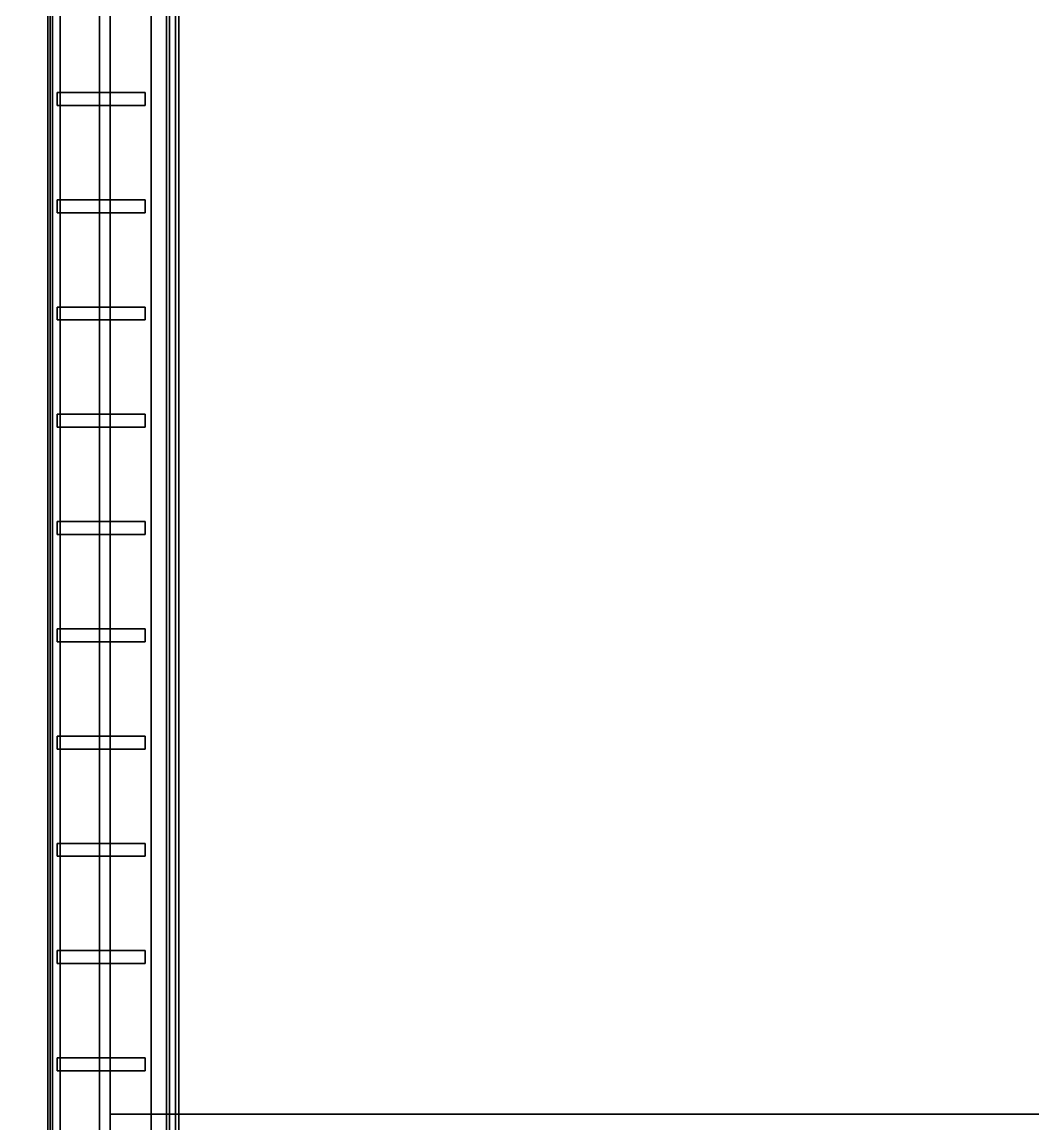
# Model space of a CAD drawing. Header units: metres. Extents: x -0.1 to 82.2, y -4 to 82.7.
# Drawn here: x 17.77 to 24.42, y 35.4 to 42.64 of the extents above; entities that cross this region are included whole.
import ezdxf

# ---------------------------------------------------------------- set-up
doc = ezdxf.new("R2010")
doc.units = ezdxf.units.M
for name, color, linetype in [('A-FLOR', 8, 'Continuous'), ('A-FLOR-TERR', 42, 'Continuous'), ('A-GLAZ-PODM', 4, 'Continuous'), ('A-SITE', 8, 'Continuous'), ('A-WALL-FINS', 8, 'Continuous'), ('A-WALL-PODM', 40, 'Continuous')]:
    doc.layers.add(name, color=color, linetype=linetype)

msp = doc.modelspace()

# ---------------------------------------------------------------- linework, layer by layer
at = {"layer": 'A-FLOR'}
for points in [[(18.8, 26.8, 4.72), (18.8, 70.7, 4.72), (63.2, 70.7, 4.72), (63.2, 26.8, 4.72)], [(18.8, 26.8, 5), (63.2, 26.8, 5), (63.2, 70.7, 5), (18.8, 70.7, 5)], [(18.8, 26.8, 4.72), (18.8, 26.8, 5), (18.8, 70.7, 5), (18.8, 70.7, 4.72)], [(18.8, 26.8, 8.92), (18.8, 70.7, 8.92), (63.2, 70.7, 8.92), (63.2, 26.8, 8.92)], [(18.8, 26.8, 9.2), (63.2, 26.8, 9.2), (63.2, 70.7, 9.2), (18.8, 70.7, 9.2)], [(18.8, 26.8, 8.92), (18.8, 26.8, 9.2), (18.8, 70.7, 9.2), (18.8, 70.7, 8.92)], [(18.8, 26.8, 13.12), (18.8, 70.7, 13.12), (63.2, 70.7, 13.12), (63.2, 26.8, 13.12)], [(18.8, 26.8, 13.4), (63.2, 26.8, 13.4), (63.2, 70.7, 13.4), (18.8, 70.7, 13.4)], [(18.8, 26.8, 13.12), (18.8, 26.8, 13.4), (18.8, 70.7, 13.4), (18.8, 70.7, 13.12)]]:
    msp.add_3dface(points, dxfattribs=at)
at = {"layer": 'A-FLOR-TERR'}
for points in [[(18.35, 35.46, 17.601), (18.35, 67.54, 17.601), (24.96, 67.54, 17.601), (24.96, 35.46, 17.601)], [(18.35, 35.46, 17.655), (24.96, 35.46, 17.655), (24.96, 67.54, 17.655), (18.35, 67.54, 17.655)], [(18.35, 35.46, 17.601), (18.35, 35.46, 17.655), (18.35, 67.54, 17.655), (18.35, 67.54, 17.601)], [(18.35, 26.35, 17.601), (18.35, 35.46, 17.601), (63.65, 35.46, 17.601), (63.65, 26.35, 17.601)], [(18.35, 26.35, 17.655), (63.65, 26.35, 17.655), (63.65, 35.46, 17.655), (18.35, 35.46, 17.655)], [(18.35, 26.35, 17.601), (18.35, 26.35, 17.655), (18.35, 35.46, 17.655), (18.35, 35.46, 17.601)], [(18.35, 35.46, 17.601), (18.35, 35.46, 17.655), (63.65, 35.46, 17.655), (63.65, 35.46, 17.601)], [(18.35, 35.46, 17.601), (24.96, 35.46, 17.601), (24.96, 35.46, 17.655), (18.35, 35.46, 17.655)]]:
    msp.add_3dface(points, dxfattribs=at)
at = {"layer": 'A-GLAZ-PODM'}
for points in [[(18.72, 69.8, 0.22), (18.72, 27.7, 0.22), (18.72, 27.7, 17.2), (18.72, 69.8, 17.2)], [(18.74, 69.8, 0.22), (18.74, 27.7, 0.22), (18.72, 27.7, 0.22), (18.72, 69.8, 0.22)], [(18.74, 69.8, 17.2), (18.72, 69.8, 17.2), (18.72, 27.7, 17.2), (18.74, 27.7, 17.2)], [(18.74, 69.8, 0.22), (18.74, 69.8, 17.2), (18.74, 27.7, 17.2), (18.74, 27.7, 0.22)]]:
    msp.add_3dface(points, dxfattribs=at)
at = {"layer": 'A-SITE'}
for points in [[(-0.15, -0.15, -0.18), (-0.15, 82.65, -0.18), (82.15, 82.65, -0.18), (82.15, -0.15, -0.18)], [(-0.15, -0.15, -0.02), (82.15, -0.15, -0.02), (82.15, 82.65, -0.02), (-0.15, 82.65, -0.02)], [(0, 0, -0.6), (0, 82.5, -0.6), (82, 82.5, -0.6), (82, 0, -0.6)], [(0, 0), (82, 0), (82, 82.5), (0, 82.5)]]:
    msp.add_3dface(points, dxfattribs=at)
at = {"layer": 'A-WALL-FINS'}
for points in [[(17.955, 69.8, 4.965), (17.955, 27.7, 4.965), (17.955, 27.7, 5.035), (17.955, 69.8, 5.035)], [(18.02, 69.8, 4.965), (18.02, 27.7, 4.965), (17.955, 27.7, 4.965), (17.955, 69.8, 4.965)], [(18.02, 69.8, 5.035), (17.955, 69.8, 5.035), (17.955, 27.7, 5.035), (18.02, 27.7, 5.035)], [(17.955, 69.8, 9.165), (17.955, 27.7, 9.165), (17.955, 27.7, 9.235), (17.955, 69.8, 9.235)], [(18.02, 69.8, 9.165), (18.02, 27.7, 9.165), (17.955, 27.7, 9.165), (17.955, 69.8, 9.165)], [(18.02, 69.8, 9.235), (17.955, 69.8, 9.235), (17.955, 27.7, 9.235), (18.02, 27.7, 9.235)], [(17.955, 69.8, 13.365), (17.955, 27.7, 13.365), (17.955, 27.7, 13.435), (17.955, 69.8, 13.435)], [(18.02, 69.8, 13.365), (18.02, 27.7, 13.365), (17.955, 27.7, 13.365), (17.955, 69.8, 13.365)], [(18.02, 69.8, 13.435), (17.955, 69.8, 13.435), (17.955, 27.7, 13.435), (18.02, 27.7, 13.435)], [(18.02, 69.8, 4.965), (18.02, 69.8, 5.035), (18.02, 27.7, 5.035), (18.02, 27.7, 4.965)], [(18.02, 69.8, 9.165), (18.02, 69.8, 9.235), (18.02, 27.7, 9.235), (18.02, 27.7, 9.165)], [(18.02, 69.8, 13.365), (18.02, 69.8, 13.435), (18.02, 27.7, 13.435), (18.02, 27.7, 13.365)], [(18, 42.175, 0.28), (18, 42.09, 0.28), (18, 42.09, 5.18), (18, 42.175, 5.18)], [(18.58, 42.175, 0.28), (18, 42.175, 0.28), (18, 42.175, 5.18), (18.58, 42.175, 5.18)], [(18.58, 42.175, 0.28), (18.58, 42.09, 0.28), (18, 42.09, 0.28), (18, 42.175, 0.28)], [(18.58, 42.175, 5.18), (18, 42.175, 5.18), (18, 42.09, 5.18), (18.58, 42.09, 5.18)], [(18, 42.175, 5.28), (18, 42.09, 5.28), (18, 42.09, 9.38), (18, 42.175, 9.38)], [(18.58, 42.175, 5.28), (18, 42.175, 5.28), (18, 42.175, 9.38), (18.58, 42.175, 9.38)], [(18.58, 42.175, 5.28), (18.58, 42.09, 5.28), (18, 42.09, 5.28), (18, 42.175, 5.28)], [(18.58, 42.175, 9.38), (18, 42.175, 9.38), (18, 42.09, 9.38), (18.58, 42.09, 9.38)], [(18, 42.175, 9.48), (18, 42.09, 9.48), (18, 42.09, 13.58), (18, 42.175, 13.58)], [(18.58, 42.175, 9.48), (18, 42.175, 9.48), (18, 42.175, 13.58), (18.58, 42.175, 13.58)], [(18.58, 42.175, 9.48), (18.58, 42.09, 9.48), (18, 42.09, 9.48), (18, 42.175, 9.48)], [(18.58, 42.175, 13.58), (18, 42.175, 13.58), (18, 42.09, 13.58), (18.58, 42.09, 13.58)], [(18, 42.175, 13.68), (18, 42.09, 13.68), (18, 42.09, 17.43), (18, 42.175, 17.43)], [(18.58, 42.175, 13.68), (18, 42.175, 13.68), (18, 42.175, 17.43), (18.58, 42.175, 17.43)], [(18.58, 42.175, 13.68), (18.58, 42.09, 13.68), (18, 42.09, 13.68), (18, 42.175, 13.68)], [(18.58, 42.175, 17.43), (18, 42.175, 17.43), (18, 42.09, 17.43), (18.58, 42.09, 17.43)], [(18.58, 42.175, 0.28), (18.58, 42.175, 5.18), (18.58, 42.09, 5.18), (18.58, 42.09, 0.28)], [(18.58, 42.175, 5.28), (18.58, 42.175, 9.38), (18.58, 42.09, 9.38), (18.58, 42.09, 5.28)], [(18.58, 42.175, 9.48), (18.58, 42.175, 13.58), (18.58, 42.09, 13.58), (18.58, 42.09, 9.48)], [(18.58, 42.175, 13.68), (18.58, 42.175, 17.43), (18.58, 42.09, 17.43), (18.58, 42.09, 13.68)], [(18.58, 42.09, 0.28), (18.58, 42.09, 5.18), (18, 42.09, 5.18), (18, 42.09, 0.28)], [(18.58, 42.09, 5.28), (18.58, 42.09, 9.38), (18, 42.09, 9.38), (18, 42.09, 5.28)], [(18.58, 42.09, 9.48), (18.58, 42.09, 13.58), (18, 42.09, 13.58), (18, 42.09, 9.48)], [(18.58, 42.09, 13.68), (18.58, 42.09, 17.43), (18, 42.09, 17.43), (18, 42.09, 13.68)], [(18, 41.47, 0.28), (18, 41.385, 0.28), (18, 41.385, 5.18), (18, 41.47, 5.18)], [(18.58, 41.47, 0.28), (18, 41.47, 0.28), (18, 41.47, 5.18), (18.58, 41.47, 5.18)], [(18.58, 41.47, 0.28), (18.58, 41.385, 0.28), (18, 41.385, 0.28), (18, 41.47, 0.28)], [(18.58, 41.47, 5.18), (18, 41.47, 5.18), (18, 41.385, 5.18), (18.58, 41.385, 5.18)], [(18, 41.47, 5.28), (18, 41.385, 5.28), (18, 41.385, 9.38), (18, 41.47, 9.38)], [(18.58, 41.47, 5.28), (18, 41.47, 5.28), (18, 41.47, 9.38), (18.58, 41.47, 9.38)], [(18.58, 41.47, 5.28), (18.58, 41.385, 5.28), (18, 41.385, 5.28), (18, 41.47, 5.28)], [(18.58, 41.47, 9.38), (18, 41.47, 9.38), (18, 41.385, 9.38), (18.58, 41.385, 9.38)], [(18, 41.47, 9.48), (18, 41.385, 9.48), (18, 41.385, 13.58), (18, 41.47, 13.58)], [(18.58, 41.47, 9.48), (18, 41.47, 9.48), (18, 41.47, 13.58), (18.58, 41.47, 13.58)], [(18.58, 41.47, 9.48), (18.58, 41.385, 9.48), (18, 41.385, 9.48), (18, 41.47, 9.48)], [(18.58, 41.47, 13.58), (18, 41.47, 13.58), (18, 41.385, 13.58), (18.58, 41.385, 13.58)], [(18, 41.47, 13.68), (18, 41.385, 13.68), (18, 41.385, 17.43), (18, 41.47, 17.43)], [(18.58, 41.47, 13.68), (18, 41.47, 13.68), (18, 41.47, 17.43), (18.58, 41.47, 17.43)], [(18.58, 41.47, 13.68), (18.58, 41.385, 13.68), (18, 41.385, 13.68), (18, 41.47, 13.68)], [(18.58, 41.47, 17.43), (18, 41.47, 17.43), (18, 41.385, 17.43), (18.58, 41.385, 17.43)], [(18.58, 41.47, 0.28), (18.58, 41.47, 5.18), (18.58, 41.385, 5.18), (18.58, 41.385, 0.28)], [(18.58, 41.47, 5.28), (18.58, 41.47, 9.38), (18.58, 41.385, 9.38), (18.58, 41.385, 5.28)], [(18.58, 41.47, 9.48), (18.58, 41.47, 13.58), (18.58, 41.385, 13.58), (18.58, 41.385, 9.48)], [(18.58, 41.47, 13.68), (18.58, 41.47, 17.43), (18.58, 41.385, 17.43), (18.58, 41.385, 13.68)], [(18.58, 41.385, 0.28), (18.58, 41.385, 5.18), (18, 41.385, 5.18), (18, 41.385, 0.28)], [(18.58, 41.385, 5.28), (18.58, 41.385, 9.38), (18, 41.385, 9.38), (18, 41.385, 5.28)], [(18.58, 41.385, 9.48), (18.58, 41.385, 13.58), (18, 41.385, 13.58), (18, 41.385, 9.48)], [(18.58, 41.385, 13.68), (18.58, 41.385, 17.43), (18, 41.385, 17.43), (18, 41.385, 13.68)], [(18, 40.765, 0.28), (18, 40.68, 0.28), (18, 40.68, 5.18), (18, 40.765, 5.18)], [(18.58, 40.765, 0.28), (18, 40.765, 0.28), (18, 40.765, 5.18), (18.58, 40.765, 5.18)], [(18.58, 40.765, 0.28), (18.58, 40.68, 0.28), (18, 40.68, 0.28), (18, 40.765, 0.28)], [(18.58, 40.765, 5.18), (18, 40.765, 5.18), (18, 40.68, 5.18), (18.58, 40.68, 5.18)], [(18, 40.765, 5.28), (18, 40.68, 5.28), (18, 40.68, 9.38), (18, 40.765, 9.38)], [(18.58, 40.765, 5.28), (18, 40.765, 5.28), (18, 40.765, 9.38), (18.58, 40.765, 9.38)], [(18.58, 40.765, 5.28), (18.58, 40.68, 5.28), (18, 40.68, 5.28), (18, 40.765, 5.28)], [(18.58, 40.765, 9.38), (18, 40.765, 9.38), (18, 40.68, 9.38), (18.58, 40.68, 9.38)], [(18, 40.765, 9.48), (18, 40.68, 9.48), (18, 40.68, 13.58), (18, 40.765, 13.58)], [(18.58, 40.765, 9.48), (18, 40.765, 9.48), (18, 40.765, 13.58), (18.58, 40.765, 13.58)], [(18.58, 40.765, 9.48), (18.58, 40.68, 9.48), (18, 40.68, 9.48), (18, 40.765, 9.48)], [(18.58, 40.765, 13.58), (18, 40.765, 13.58), (18, 40.68, 13.58), (18.58, 40.68, 13.58)], [(18, 40.765, 13.68), (18, 40.68, 13.68), (18, 40.68, 17.43), (18, 40.765, 17.43)], [(18.58, 40.765, 13.68), (18, 40.765, 13.68), (18, 40.765, 17.43), (18.58, 40.765, 17.43)], [(18.58, 40.765, 13.68), (18.58, 40.68, 13.68), (18, 40.68, 13.68), (18, 40.765, 13.68)], [(18.58, 40.765, 17.43), (18, 40.765, 17.43), (18, 40.68, 17.43), (18.58, 40.68, 17.43)], [(18.58, 40.765, 0.28), (18.58, 40.765, 5.18), (18.58, 40.68, 5.18), (18.58, 40.68, 0.28)], [(18.58, 40.765, 5.28), (18.58, 40.765, 9.38), (18.58, 40.68, 9.38), (18.58, 40.68, 5.28)], [(18.58, 40.765, 9.48), (18.58, 40.765, 13.58), (18.58, 40.68, 13.58), (18.58, 40.68, 9.48)], [(18.58, 40.765, 13.68), (18.58, 40.765, 17.43), (18.58, 40.68, 17.43), (18.58, 40.68, 13.68)], [(18.58, 40.68, 0.28), (18.58, 40.68, 5.18), (18, 40.68, 5.18), (18, 40.68, 0.28)], [(18.58, 40.68, 5.28), (18.58, 40.68, 9.38), (18, 40.68, 9.38), (18, 40.68, 5.28)], [(18.58, 40.68, 9.48), (18.58, 40.68, 13.58), (18, 40.68, 13.58), (18, 40.68, 9.48)], [(18.58, 40.68, 13.68), (18.58, 40.68, 17.43), (18, 40.68, 17.43), (18, 40.68, 13.68)], [(18, 40.06, 0.28), (18, 39.975, 0.28), (18, 39.975, 5.18), (18, 40.06, 5.18)], [(18.58, 40.06, 0.28), (18, 40.06, 0.28), (18, 40.06, 5.18), (18.58, 40.06, 5.18)], [(18.58, 40.06, 0.28), (18.58, 39.975, 0.28), (18, 39.975, 0.28), (18, 40.06, 0.28)], [(18.58, 40.06, 5.18), (18, 40.06, 5.18), (18, 39.975, 5.18), (18.58, 39.975, 5.18)], [(18, 40.06, 5.28), (18, 39.975, 5.28), (18, 39.975, 9.38), (18, 40.06, 9.38)], [(18.58, 40.06, 5.28), (18, 40.06, 5.28), (18, 40.06, 9.38), (18.58, 40.06, 9.38)], [(18.58, 40.06, 5.28), (18.58, 39.975, 5.28), (18, 39.975, 5.28), (18, 40.06, 5.28)], [(18.58, 40.06, 9.38), (18, 40.06, 9.38), (18, 39.975, 9.38), (18.58, 39.975, 9.38)], [(18, 40.06, 9.48), (18, 39.975, 9.48), (18, 39.975, 13.58), (18, 40.06, 13.58)], [(18.58, 40.06, 9.48), (18, 40.06, 9.48), (18, 40.06, 13.58), (18.58, 40.06, 13.58)], [(18.58, 40.06, 9.48), (18.58, 39.975, 9.48), (18, 39.975, 9.48), (18, 40.06, 9.48)], [(18.58, 40.06, 13.58), (18, 40.06, 13.58), (18, 39.975, 13.58), (18.58, 39.975, 13.58)], [(18, 40.06, 13.68), (18, 39.975, 13.68), (18, 39.975, 17.43), (18, 40.06, 17.43)], [(18.58, 40.06, 13.68), (18, 40.06, 13.68), (18, 40.06, 17.43), (18.58, 40.06, 17.43)], [(18.58, 40.06, 13.68), (18.58, 39.975, 13.68), (18, 39.975, 13.68), (18, 40.06, 13.68)], [(18.58, 40.06, 17.43), (18, 40.06, 17.43), (18, 39.975, 17.43), (18.58, 39.975, 17.43)], [(18.58, 40.06, 0.28), (18.58, 40.06, 5.18), (18.58, 39.975, 5.18), (18.58, 39.975, 0.28)], [(18.58, 40.06, 5.28), (18.58, 40.06, 9.38), (18.58, 39.975, 9.38), (18.58, 39.975, 5.28)], [(18.58, 40.06, 9.48), (18.58, 40.06, 13.58), (18.58, 39.975, 13.58), (18.58, 39.975, 9.48)], [(18.58, 40.06, 13.68), (18.58, 40.06, 17.43), (18.58, 39.975, 17.43), (18.58, 39.975, 13.68)], [(18.58, 39.975, 0.28), (18.58, 39.975, 5.18), (18, 39.975, 5.18), (18, 39.975, 0.28)], [(18.58, 39.975, 5.28), (18.58, 39.975, 9.38), (18, 39.975, 9.38), (18, 39.975, 5.28)], [(18.58, 39.975, 9.48), (18.58, 39.975, 13.58), (18, 39.975, 13.58), (18, 39.975, 9.48)], [(18.58, 39.975, 13.68), (18.58, 39.975, 17.43), (18, 39.975, 17.43), (18, 39.975, 13.68)], [(18, 39.355, 0.28), (18, 39.27, 0.28), (18, 39.27, 5.18), (18, 39.355, 5.18)], [(18.58, 39.355, 0.28), (18, 39.355, 0.28), (18, 39.355, 5.18), (18.58, 39.355, 5.18)], [(18.58, 39.355, 0.28), (18.58, 39.27, 0.28), (18, 39.27, 0.28), (18, 39.355, 0.28)], [(18.58, 39.355, 5.18), (18, 39.355, 5.18), (18, 39.27, 5.18), (18.58, 39.27, 5.18)], [(18, 39.355, 5.28), (18, 39.27, 5.28), (18, 39.27, 9.38), (18, 39.355, 9.38)], [(18.58, 39.355, 5.28), (18, 39.355, 5.28), (18, 39.355, 9.38), (18.58, 39.355, 9.38)], [(18.58, 39.355, 5.28), (18.58, 39.27, 5.28), (18, 39.27, 5.28), (18, 39.355, 5.28)], [(18.58, 39.355, 9.38), (18, 39.355, 9.38), (18, 39.27, 9.38), (18.58, 39.27, 9.38)], [(18, 39.355, 9.48), (18, 39.27, 9.48), (18, 39.27, 13.58), (18, 39.355, 13.58)], [(18.58, 39.355, 9.48), (18, 39.355, 9.48), (18, 39.355, 13.58), (18.58, 39.355, 13.58)], [(18.58, 39.355, 9.48), (18.58, 39.27, 9.48), (18, 39.27, 9.48), (18, 39.355, 9.48)], [(18.58, 39.355, 13.58), (18, 39.355, 13.58), (18, 39.27, 13.58), (18.58, 39.27, 13.58)], [(18, 39.355, 13.68), (18, 39.27, 13.68), (18, 39.27, 17.43), (18, 39.355, 17.43)], [(18.58, 39.355, 13.68), (18, 39.355, 13.68), (18, 39.355, 17.43), (18.58, 39.355, 17.43)], [(18.58, 39.355, 13.68), (18.58, 39.27, 13.68), (18, 39.27, 13.68), (18, 39.355, 13.68)], [(18.58, 39.355, 17.43), (18, 39.355, 17.43), (18, 39.27, 17.43), (18.58, 39.27, 17.43)], [(18.58, 39.355, 0.28), (18.58, 39.355, 5.18), (18.58, 39.27, 5.18), (18.58, 39.27, 0.28)], [(18.58, 39.355, 5.28), (18.58, 39.355, 9.38), (18.58, 39.27, 9.38), (18.58, 39.27, 5.28)], [(18.58, 39.355, 9.48), (18.58, 39.355, 13.58), (18.58, 39.27, 13.58), (18.58, 39.27, 9.48)], [(18.58, 39.355, 13.68), (18.58, 39.355, 17.43), (18.58, 39.27, 17.43), (18.58, 39.27, 13.68)], [(18.58, 39.27, 0.28), (18.58, 39.27, 5.18), (18, 39.27, 5.18), (18, 39.27, 0.28)], [(18.58, 39.27, 5.28), (18.58, 39.27, 9.38), (18, 39.27, 9.38), (18, 39.27, 5.28)], [(18.58, 39.27, 9.48), (18.58, 39.27, 13.58), (18, 39.27, 13.58), (18, 39.27, 9.48)], [(18.58, 39.27, 13.68), (18.58, 39.27, 17.43), (18, 39.27, 17.43), (18, 39.27, 13.68)], [(18, 38.65, 0.28), (18, 38.565, 0.28), (18, 38.565, 5.18), (18, 38.65, 5.18)], [(18.58, 38.65, 0.28), (18, 38.65, 0.28), (18, 38.65, 5.18), (18.58, 38.65, 5.18)], [(18.58, 38.65, 0.28), (18.58, 38.565, 0.28), (18, 38.565, 0.28), (18, 38.65, 0.28)], [(18.58, 38.65, 5.18), (18, 38.65, 5.18), (18, 38.565, 5.18), (18.58, 38.565, 5.18)], [(18, 38.65, 5.28), (18, 38.565, 5.28), (18, 38.565, 9.38), (18, 38.65, 9.38)], [(18.58, 38.65, 5.28), (18, 38.65, 5.28), (18, 38.65, 9.38), (18.58, 38.65, 9.38)], [(18.58, 38.65, 5.28), (18.58, 38.565, 5.28), (18, 38.565, 5.28), (18, 38.65, 5.28)], [(18.58, 38.65, 9.38), (18, 38.65, 9.38), (18, 38.565, 9.38), (18.58, 38.565, 9.38)], [(18, 38.65, 9.48), (18, 38.565, 9.48), (18, 38.565, 13.58), (18, 38.65, 13.58)], [(18.58, 38.65, 9.48), (18, 38.65, 9.48), (18, 38.65, 13.58), (18.58, 38.65, 13.58)], [(18.58, 38.65, 9.48), (18.58, 38.565, 9.48), (18, 38.565, 9.48), (18, 38.65, 9.48)], [(18.58, 38.65, 13.58), (18, 38.65, 13.58), (18, 38.565, 13.58), (18.58, 38.565, 13.58)], [(18, 38.65, 13.68), (18, 38.565, 13.68), (18, 38.565, 17.43), (18, 38.65, 17.43)], [(18.58, 38.65, 13.68), (18, 38.65, 13.68), (18, 38.65, 17.43), (18.58, 38.65, 17.43)], [(18.58, 38.65, 13.68), (18.58, 38.565, 13.68), (18, 38.565, 13.68), (18, 38.65, 13.68)], [(18.58, 38.65, 17.43), (18, 38.65, 17.43), (18, 38.565, 17.43), (18.58, 38.565, 17.43)], [(18.58, 38.65, 0.28), (18.58, 38.65, 5.18), (18.58, 38.565, 5.18), (18.58, 38.565, 0.28)], [(18.58, 38.65, 5.28), (18.58, 38.65, 9.38), (18.58, 38.565, 9.38), (18.58, 38.565, 5.28)], [(18.58, 38.65, 9.48), (18.58, 38.65, 13.58), (18.58, 38.565, 13.58), (18.58, 38.565, 9.48)], [(18.58, 38.65, 13.68), (18.58, 38.65, 17.43), (18.58, 38.565, 17.43), (18.58, 38.565, 13.68)], [(18.58, 38.565, 0.28), (18.58, 38.565, 5.18), (18, 38.565, 5.18), (18, 38.565, 0.28)], [(18.58, 38.565, 5.28), (18.58, 38.565, 9.38), (18, 38.565, 9.38), (18, 38.565, 5.28)], [(18.58, 38.565, 9.48), (18.58, 38.565, 13.58), (18, 38.565, 13.58), (18, 38.565, 9.48)], [(18.58, 38.565, 13.68), (18.58, 38.565, 17.43), (18, 38.565, 17.43), (18, 38.565, 13.68)], [(18, 37.945, 0.28), (18, 37.86, 0.28), (18, 37.86, 5.18), (18, 37.945, 5.18)], [(18.58, 37.945, 0.28), (18, 37.945, 0.28), (18, 37.945, 5.18), (18.58, 37.945, 5.18)], [(18.58, 37.945, 0.28), (18.58, 37.86, 0.28), (18, 37.86, 0.28), (18, 37.945, 0.28)], [(18.58, 37.945, 5.18), (18, 37.945, 5.18), (18, 37.86, 5.18), (18.58, 37.86, 5.18)], [(18, 37.945, 5.28), (18, 37.86, 5.28), (18, 37.86, 9.38), (18, 37.945, 9.38)], [(18.58, 37.945, 5.28), (18, 37.945, 5.28), (18, 37.945, 9.38), (18.58, 37.945, 9.38)], [(18.58, 37.945, 5.28), (18.58, 37.86, 5.28), (18, 37.86, 5.28), (18, 37.945, 5.28)], [(18.58, 37.945, 9.38), (18, 37.945, 9.38), (18, 37.86, 9.38), (18.58, 37.86, 9.38)], [(18, 37.945, 9.48), (18, 37.86, 9.48), (18, 37.86, 13.58), (18, 37.945, 13.58)], [(18.58, 37.945, 9.48), (18, 37.945, 9.48), (18, 37.945, 13.58), (18.58, 37.945, 13.58)], [(18.58, 37.945, 9.48), (18.58, 37.86, 9.48), (18, 37.86, 9.48), (18, 37.945, 9.48)], [(18.58, 37.945, 13.58), (18, 37.945, 13.58), (18, 37.86, 13.58), (18.58, 37.86, 13.58)], [(18, 37.945, 13.68), (18, 37.86, 13.68), (18, 37.86, 17.43), (18, 37.945, 17.43)], [(18.58, 37.945, 13.68), (18, 37.945, 13.68), (18, 37.945, 17.43), (18.58, 37.945, 17.43)], [(18.58, 37.945, 13.68), (18.58, 37.86, 13.68), (18, 37.86, 13.68), (18, 37.945, 13.68)], [(18.58, 37.945, 17.43), (18, 37.945, 17.43), (18, 37.86, 17.43), (18.58, 37.86, 17.43)], [(18.58, 37.945, 0.28), (18.58, 37.945, 5.18), (18.58, 37.86, 5.18), (18.58, 37.86, 0.28)], [(18.58, 37.945, 5.28), (18.58, 37.945, 9.38), (18.58, 37.86, 9.38), (18.58, 37.86, 5.28)], [(18.58, 37.945, 9.48), (18.58, 37.945, 13.58), (18.58, 37.86, 13.58), (18.58, 37.86, 9.48)], [(18.58, 37.945, 13.68), (18.58, 37.945, 17.43), (18.58, 37.86, 17.43), (18.58, 37.86, 13.68)], [(18.58, 37.86, 0.28), (18.58, 37.86, 5.18), (18, 37.86, 5.18), (18, 37.86, 0.28)], [(18.58, 37.86, 5.28), (18.58, 37.86, 9.38), (18, 37.86, 9.38), (18, 37.86, 5.28)], [(18.58, 37.86, 9.48), (18.58, 37.86, 13.58), (18, 37.86, 13.58), (18, 37.86, 9.48)], [(18.58, 37.86, 13.68), (18.58, 37.86, 17.43), (18, 37.86, 17.43), (18, 37.86, 13.68)], [(18, 37.24, 0.28), (18, 37.155, 0.28), (18, 37.155, 5.18), (18, 37.24, 5.18)], [(18.58, 37.24, 0.28), (18, 37.24, 0.28), (18, 37.24, 5.18), (18.58, 37.24, 5.18)], [(18.58, 37.24, 0.28), (18.58, 37.155, 0.28), (18, 37.155, 0.28), (18, 37.24, 0.28)], [(18.58, 37.24, 5.18), (18, 37.24, 5.18), (18, 37.155, 5.18), (18.58, 37.155, 5.18)], [(18, 37.24, 5.28), (18, 37.155, 5.28), (18, 37.155, 9.38), (18, 37.24, 9.38)], [(18.58, 37.24, 5.28), (18, 37.24, 5.28), (18, 37.24, 9.38), (18.58, 37.24, 9.38)], [(18.58, 37.24, 5.28), (18.58, 37.155, 5.28), (18, 37.155, 5.28), (18, 37.24, 5.28)], [(18.58, 37.24, 9.38), (18, 37.24, 9.38), (18, 37.155, 9.38), (18.58, 37.155, 9.38)], [(18, 37.24, 9.48), (18, 37.155, 9.48), (18, 37.155, 13.58), (18, 37.24, 13.58)], [(18.58, 37.24, 9.48), (18, 37.24, 9.48), (18, 37.24, 13.58), (18.58, 37.24, 13.58)], [(18.58, 37.24, 9.48), (18.58, 37.155, 9.48), (18, 37.155, 9.48), (18, 37.24, 9.48)], [(18.58, 37.24, 13.58), (18, 37.24, 13.58), (18, 37.155, 13.58), (18.58, 37.155, 13.58)], [(18, 37.24, 13.68), (18, 37.155, 13.68), (18, 37.155, 17.43), (18, 37.24, 17.43)], [(18.58, 37.24, 13.68), (18, 37.24, 13.68), (18, 37.24, 17.43), (18.58, 37.24, 17.43)], [(18.58, 37.24, 13.68), (18.58, 37.155, 13.68), (18, 37.155, 13.68), (18, 37.24, 13.68)], [(18.58, 37.24, 17.43), (18, 37.24, 17.43), (18, 37.155, 17.43), (18.58, 37.155, 17.43)], [(18.58, 37.24, 0.28), (18.58, 37.24, 5.18), (18.58, 37.155, 5.18), (18.58, 37.155, 0.28)], [(18.58, 37.24, 5.28), (18.58, 37.24, 9.38), (18.58, 37.155, 9.38), (18.58, 37.155, 5.28)], [(18.58, 37.24, 9.48), (18.58, 37.24, 13.58), (18.58, 37.155, 13.58), (18.58, 37.155, 9.48)], [(18.58, 37.24, 13.68), (18.58, 37.24, 17.43), (18.58, 37.155, 17.43), (18.58, 37.155, 13.68)], [(18.58, 37.155, 0.28), (18.58, 37.155, 5.18), (18, 37.155, 5.18), (18, 37.155, 0.28)], [(18.58, 37.155, 5.28), (18.58, 37.155, 9.38), (18, 37.155, 9.38), (18, 37.155, 5.28)], [(18.58, 37.155, 9.48), (18.58, 37.155, 13.58), (18, 37.155, 13.58), (18, 37.155, 9.48)], [(18.58, 37.155, 13.68), (18.58, 37.155, 17.43), (18, 37.155, 17.43), (18, 37.155, 13.68)], [(18, 36.535, 0.28), (18, 36.45, 0.28), (18, 36.45, 5.18), (18, 36.535, 5.18)], [(18.58, 36.535, 0.28), (18, 36.535, 0.28), (18, 36.535, 5.18), (18.58, 36.535, 5.18)], [(18.58, 36.535, 0.28), (18.58, 36.45, 0.28), (18, 36.45, 0.28), (18, 36.535, 0.28)], [(18.58, 36.535, 5.18), (18, 36.535, 5.18), (18, 36.45, 5.18), (18.58, 36.45, 5.18)], [(18, 36.535, 5.28), (18, 36.45, 5.28), (18, 36.45, 9.38), (18, 36.535, 9.38)], [(18.58, 36.535, 5.28), (18, 36.535, 5.28), (18, 36.535, 9.38), (18.58, 36.535, 9.38)], [(18.58, 36.535, 5.28), (18.58, 36.45, 5.28), (18, 36.45, 5.28), (18, 36.535, 5.28)], [(18.58, 36.535, 9.38), (18, 36.535, 9.38), (18, 36.45, 9.38), (18.58, 36.45, 9.38)], [(18, 36.535, 9.48), (18, 36.45, 9.48), (18, 36.45, 13.58), (18, 36.535, 13.58)], [(18.58, 36.535, 9.48), (18, 36.535, 9.48), (18, 36.535, 13.58), (18.58, 36.535, 13.58)], [(18.58, 36.535, 9.48), (18.58, 36.45, 9.48), (18, 36.45, 9.48), (18, 36.535, 9.48)], [(18.58, 36.535, 13.58), (18, 36.535, 13.58), (18, 36.45, 13.58), (18.58, 36.45, 13.58)], [(18, 36.535, 13.68), (18, 36.45, 13.68), (18, 36.45, 17.43), (18, 36.535, 17.43)], [(18.58, 36.535, 13.68), (18, 36.535, 13.68), (18, 36.535, 17.43), (18.58, 36.535, 17.43)], [(18.58, 36.535, 13.68), (18.58, 36.45, 13.68), (18, 36.45, 13.68), (18, 36.535, 13.68)], [(18.58, 36.535, 17.43), (18, 36.535, 17.43), (18, 36.45, 17.43), (18.58, 36.45, 17.43)], [(18.58, 36.535, 0.28), (18.58, 36.535, 5.18), (18.58, 36.45, 5.18), (18.58, 36.45, 0.28)], [(18.58, 36.535, 5.28), (18.58, 36.535, 9.38), (18.58, 36.45, 9.38), (18.58, 36.45, 5.28)], [(18.58, 36.535, 9.48), (18.58, 36.535, 13.58), (18.58, 36.45, 13.58), (18.58, 36.45, 9.48)], [(18.58, 36.535, 13.68), (18.58, 36.535, 17.43), (18.58, 36.45, 17.43), (18.58, 36.45, 13.68)], [(18.58, 36.45, 0.28), (18.58, 36.45, 5.18), (18, 36.45, 5.18), (18, 36.45, 0.28)], [(18.58, 36.45, 5.28), (18.58, 36.45, 9.38), (18, 36.45, 9.38), (18, 36.45, 5.28)], [(18.58, 36.45, 9.48), (18.58, 36.45, 13.58), (18, 36.45, 13.58), (18, 36.45, 9.48)], [(18.58, 36.45, 13.68), (18.58, 36.45, 17.43), (18, 36.45, 17.43), (18, 36.45, 13.68)], [(18, 35.83, 0.28), (18, 35.745, 0.28), (18, 35.745, 5.18), (18, 35.83, 5.18)], [(18.58, 35.83, 0.28), (18, 35.83, 0.28), (18, 35.83, 5.18), (18.58, 35.83, 5.18)], [(18.58, 35.83, 0.28), (18.58, 35.745, 0.28), (18, 35.745, 0.28), (18, 35.83, 0.28)], [(18.58, 35.83, 5.18), (18, 35.83, 5.18), (18, 35.745, 5.18), (18.58, 35.745, 5.18)], [(18, 35.83, 5.28), (18, 35.745, 5.28), (18, 35.745, 9.38), (18, 35.83, 9.38)], [(18.58, 35.83, 5.28), (18, 35.83, 5.28), (18, 35.83, 9.38), (18.58, 35.83, 9.38)], [(18.58, 35.83, 5.28), (18.58, 35.745, 5.28), (18, 35.745, 5.28), (18, 35.83, 5.28)], [(18.58, 35.83, 9.38), (18, 35.83, 9.38), (18, 35.745, 9.38), (18.58, 35.745, 9.38)], [(18, 35.83, 9.48), (18, 35.745, 9.48), (18, 35.745, 13.58), (18, 35.83, 13.58)], [(18.58, 35.83, 9.48), (18, 35.83, 9.48), (18, 35.83, 13.58), (18.58, 35.83, 13.58)], [(18.58, 35.83, 9.48), (18.58, 35.745, 9.48), (18, 35.745, 9.48), (18, 35.83, 9.48)], [(18.58, 35.83, 13.58), (18, 35.83, 13.58), (18, 35.745, 13.58), (18.58, 35.745, 13.58)], [(18, 35.83, 13.68), (18, 35.745, 13.68), (18, 35.745, 17.43), (18, 35.83, 17.43)], [(18.58, 35.83, 13.68), (18, 35.83, 13.68), (18, 35.83, 17.43), (18.58, 35.83, 17.43)], [(18.58, 35.83, 13.68), (18.58, 35.745, 13.68), (18, 35.745, 13.68), (18, 35.83, 13.68)], [(18.58, 35.83, 17.43), (18, 35.83, 17.43), (18, 35.745, 17.43), (18.58, 35.745, 17.43)], [(18.58, 35.83, 0.28), (18.58, 35.83, 5.18), (18.58, 35.745, 5.18), (18.58, 35.745, 0.28)], [(18.58, 35.83, 5.28), (18.58, 35.83, 9.38), (18.58, 35.745, 9.38), (18.58, 35.745, 5.28)], [(18.58, 35.83, 9.48), (18.58, 35.83, 13.58), (18.58, 35.745, 13.58), (18.58, 35.745, 9.48)], [(18.58, 35.83, 13.68), (18.58, 35.83, 17.43), (18.58, 35.745, 17.43), (18.58, 35.745, 13.68)], [(18.58, 35.745, 0.28), (18.58, 35.745, 5.18), (18, 35.745, 5.18), (18, 35.745, 0.28)], [(18.58, 35.745, 5.28), (18.58, 35.745, 9.38), (18, 35.745, 9.38), (18, 35.745, 5.28)], [(18.58, 35.745, 9.48), (18.58, 35.745, 13.58), (18, 35.745, 13.58), (18, 35.745, 9.48)], [(18.58, 35.745, 13.68), (18.58, 35.745, 17.43), (18, 35.745, 17.43), (18, 35.745, 13.68)]]:
    msp.add_3dface(points, dxfattribs=at)
at = {"layer": 'A-WALL-PODM'}
for points in [[(17.94, 25.94, 17.2), (17.94, 71.56, 17.2), (64.06, 71.56, 17.2), (64.06, 25.94, 17.2)], [(17.94, 25.94, 17.6), (64.06, 25.94, 17.6), (64.06, 71.56, 17.6), (17.94, 71.56, 17.6)], [(17.94, 25.94, 17.2), (17.94, 25.94, 17.6), (17.94, 71.56, 17.6), (17.94, 71.56, 17.2)], [(17.97, 27.55), (17.97, 69.95), (18.28, 69.95), (18.28, 27.55)], [(17.97, 27.55, 0.22), (18.28, 27.55, 0.22), (18.28, 69.95, 0.22), (17.97, 69.95, 0.22)], [(17.97, 27.55), (17.97, 27.55, 0.22), (17.97, 69.95, 0.22), (17.97, 69.95)], [(18.28, 27.55), (18.28, 69.95), (18.28, 69.95, 0.22), (18.28, 27.55, 0.22)], [(18.62, 69.8, 4.91), (18.62, 27.7, 4.91), (18.62, 27.7, 5.09), (18.62, 69.8, 5.09)], [(18.78, 69.8, 4.91), (18.78, 27.7, 4.91), (18.62, 27.7, 4.91), (18.62, 69.8, 4.91)], [(18.78, 69.8, 5.09), (18.62, 69.8, 5.09), (18.62, 27.7, 5.09), (18.78, 27.7, 5.09)], [(18.62, 69.8, 9.11), (18.62, 27.7, 9.11), (18.62, 27.7, 9.29), (18.62, 69.8, 9.29)], [(18.78, 69.8, 9.11), (18.78, 27.7, 9.11), (18.62, 27.7, 9.11), (18.62, 69.8, 9.11)], [(18.78, 69.8, 9.29), (18.62, 69.8, 9.29), (18.62, 27.7, 9.29), (18.78, 27.7, 9.29)], [(18.62, 69.8, 13.31), (18.62, 27.7, 13.31), (18.62, 27.7, 13.49), (18.62, 69.8, 13.49)], [(18.78, 69.8, 13.31), (18.78, 27.7, 13.31), (18.62, 27.7, 13.31), (18.62, 69.8, 13.31)], [(18.78, 69.8, 13.49), (18.62, 69.8, 13.49), (18.62, 27.7, 13.49), (18.78, 27.7, 13.49)], [(18.78, 69.8, 4.91), (18.78, 69.8, 5.09), (18.78, 27.7, 5.09), (18.78, 27.7, 4.91)], [(18.78, 69.8, 9.11), (18.78, 69.8, 9.29), (18.78, 27.7, 9.29), (18.78, 27.7, 9.11)], [(18.78, 69.8, 13.31), (18.78, 69.8, 13.49), (18.78, 27.7, 13.49), (18.78, 27.7, 13.31)]]:
    msp.add_3dface(points, dxfattribs=at)

doc.saveas('drawing.dxf')
